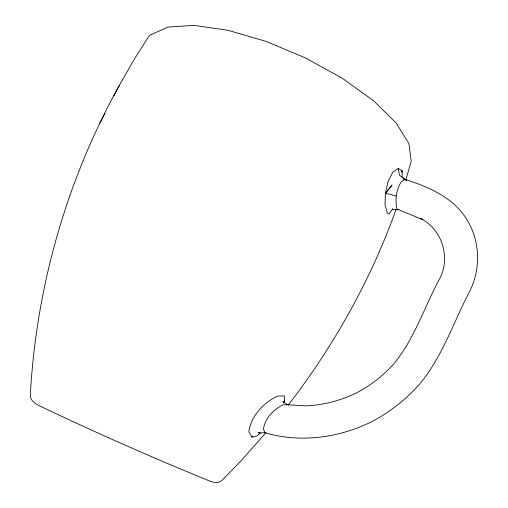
<?xml version="1.0" encoding="UTF-8"?>
<svg xmlns="http://www.w3.org/2000/svg" width="508" height="508" viewBox="0 0 508 508"><rect width="100%" height="100%" fill="white"/><g stroke="black" fill="none" stroke-linecap="round" stroke-linejoin="round"><path stroke-width="0.76" d="M283.654 402.882L284.531 400.939L284.626 395.992L277.565 396.037C263.36 402.888 251.174 415.798 248.837 431.762L251.86 437.147L256.534 436.124L260.674 433.019M405.759 180.092L404.679 179.381L401.155 181.921C396.24 189.922 394.97 199.834 396.894 208.959L422.834 219.742L420.884 218.637C442.163 229.381 450.856 257.715 439.699 278.689C424.288 306.876 414.661 338.728 393.89 363.722C383.419 375.488 370.929 385.274 357.016 392.64C343.065 399.517 328.016 403.892 312.528 405.409C302.52 406.718 292.621 404.273 282.689 404.876C273.412 409.892 264.693 418.395 263.455 429.33L265.151 432.791C300.355 443.173 339.001 437.852 371.646 421.735C389.642 412.286 405.778 399.669 419.271 384.467C442.62 356.813 453.663 321.596 470.338 289.998C480.765 268.205 480.009 241.446 467.493 220.65C453.962 197.269 427.8 186.493 403.263 178.86M402.082 172.364L402.114 170.84L398.228 168.389L392.862 172.104L388.131 181.343L385.362 193.561L385.013 205.175L387.045 211.411L386.994 212.903L388.969 214.078L392.76 209.029M392.576 209.423L392.69 208.725M405.911 179.876L411.22 161.188L408.864 143.472L396.119 122.936L373.64 100.8L342.792 78.581L305.714 58.052L266.249 41.465L227.806 30.239L194.081 25.4L167.977 27.076L150.559 34.881L148.66 36.601L134.83 58.325L119.374 85.3L113.817 95.974M401.53 171.393L401.79 170.51M396.05 209.556C370.84 279.94 333.832 345.929 288.22 405.105M119.374 85.3C66.751 179.965 36.316 286.595 30.34 394.691C29.813 402.526 39.357 405.575 44.748 408.362C97.961 433.515 151.79 457.441 206.318 479.609C211.061 481.851 218.072 484.683 222.371 479.952L241.63 460.165L265.913 432.759M99.911 123.05L104.953 113.392M385.464 193.18L391.998 185.064L385.362 193.561L389.941 194.183L396.208 196.196M283.508 402.076L284.531 400.939M251.86 437.115L252.895 435.991M259.455 432.556L258.096 432.867L265.151 432.791M392.341 209.512L398.139 209.779M282.797 401.733L287.344 404.514M404.679 179.381L399.523 175.324L398.228 168.389M406.845 180.797L402.139 177L402.114 170.84"/></g></svg>
